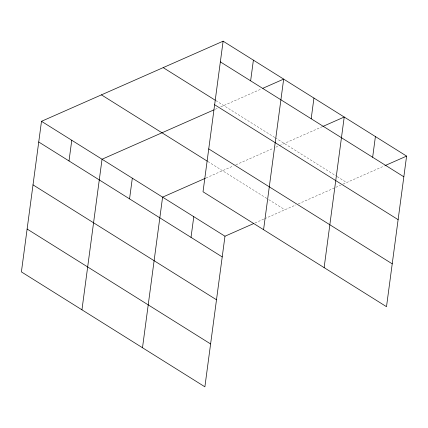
<?xml version="1.0" encoding="UTF-8"?>
<svg xmlns="http://www.w3.org/2000/svg" width="428" height="428" viewBox="0 0 428 428"><rect width="100%" height="100%" fill="white"/><g stroke="black" fill="none" stroke-linecap="round" stroke-linejoin="round"><path stroke-width="0.32" stroke-dasharray="2.14 1.6" d="M215.257 109.284L218.28 107.952M220.704 106.882L261.647 88.821M206.012 177.995L233.426 165.904M235.849 164.834L273.385 148.275M275.803 147.205L278.831 145.873M279.436 145.606L322.198 126.742M254.944 222.999L264.119 218.954M264.729 218.681L295.807 204.975M298.23 203.905L340.608 185.212M343.031 184.142L384.585 165.813M215.883 100.628L274.749 137.5M275.311 137.848L336.638 176.261M337.194 176.609L346.664 182.537M207.949 161.581L268.201 199.314M268.757 199.662L284.914 209.779"/><path stroke-width="0.64" d="M223.116 41.184L203.022 191.781L386.505 306.694L406.6 156.102L223.116 41.184L41.495 121.306L21.4 271.898L204.884 386.816L224.978 236.219L253.718 223.539M69.01 160.955L71.77 140.266M81.951 309.824L102.041 159.227L214.043 109.819M129.556 198.881L132.316 178.187M142.497 347.745L162.592 197.148L205.403 178.262M191.022 237.374L193.782 216.68M250.631 80.838L253.392 60.145M263.573 229.702L283.668 79.105L262.872 88.28M311.183 118.759L313.943 98.071M324.124 267.623L344.214 117.031L322.808 126.474M372.649 157.258L375.41 136.564M385.195 165.54L406.6 156.102M220.356 61.878L403.839 176.791M163.18 67.624L215.321 100.28M214.637 104.748L398.12 219.66M208.746 148.912L392.225 263.83M101.431 94.866L207.393 161.228M41.495 121.306L224.978 236.219M38.734 141.994L222.218 256.912M33.015 184.864L216.493 299.777M27.119 229.034L210.603 343.946"/></g></svg>
